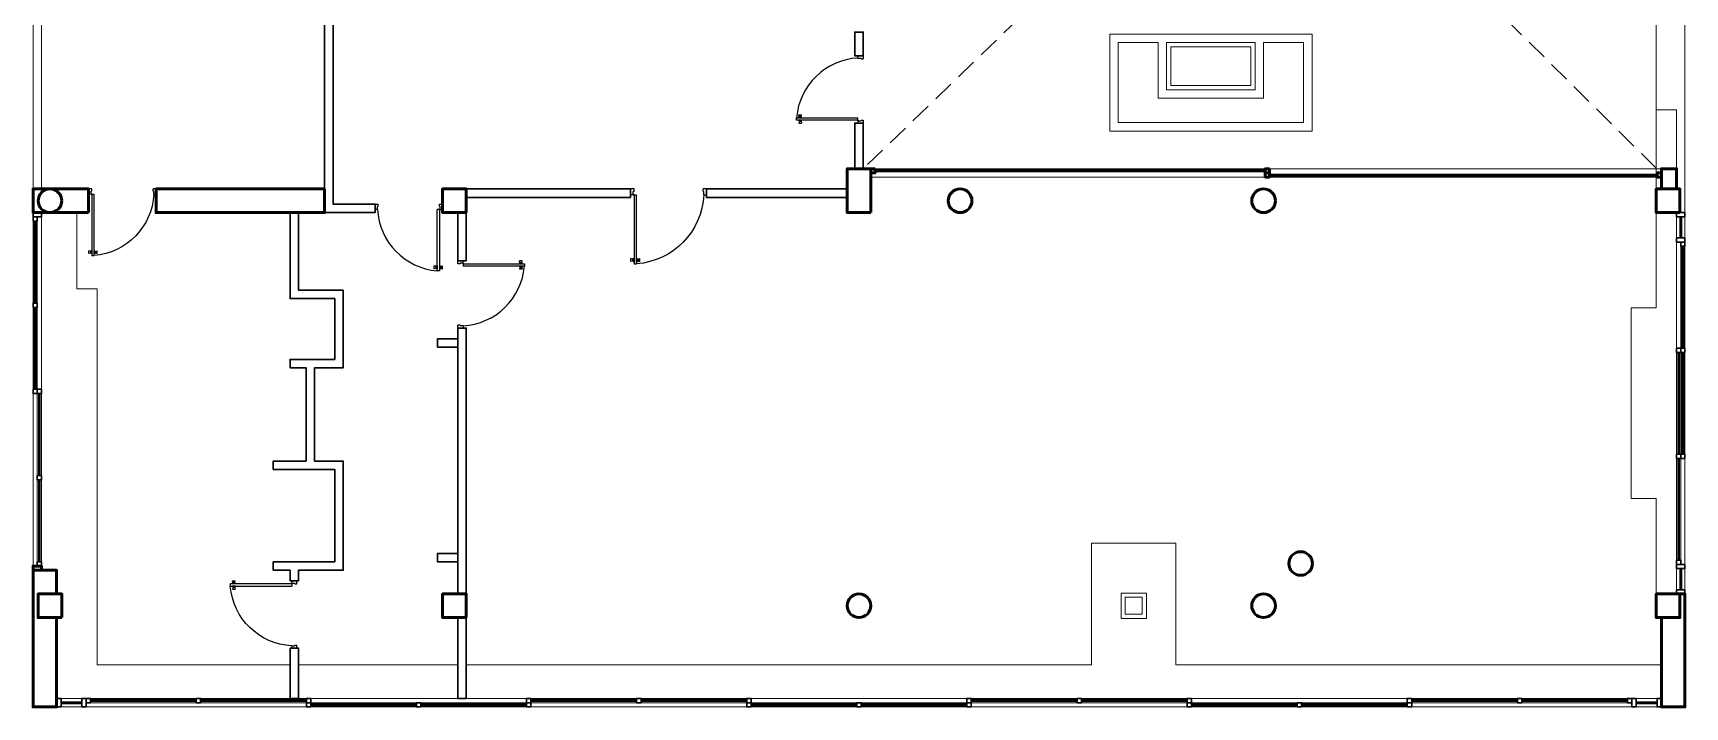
# Model space of a CAD drawing. Header units: centimetres. Extents: x 0 to 19.6, y 0 to 21.6.
# Drawn here: x 0 to 19.6, y 0 to 7.99 of the extents above; entities that cross this region are included whole.
import ezdxf

# ---------------------------------------------------------------- set-up
doc = ezdxf.new("R2010")
doc.units = ezdxf.units.CM
doc.linetypes.add('IMPORT-HIDDEN', pattern=[0.375, 0.25, -0.125])
for name, color, linetype, lineweight in [('ZCOLUMNAS', 156, 'Continuous', 50), ('ZCRISTAL', 132, 'Continuous', 30), ('ZMURETES', 152, 'Continuous', 9), ('ZMUROS', 154, 'Continuous', 30), ('ZPROYECCIONES 2', 250, 'IMPORT-HIDDEN', 0), ('ZVENTANAL', 190, 'Continuous', 30)]:
    doc.layers.add(name, color=color, linetype=linetype, lineweight=lineweight)

# ---------------------------------------------------------------- blocks, each defined once
blk = doc.blocks.new('puertita ver')
for p, q in [((-0.0009999717316671, -3.88877895649e-05), (-0.0009999717316672, 3.88877895648e-05)), ((-0.0009999717316672, 3.88877895648e-05), (-0.0009549730037421, 3.88877895648e-05)), ((-0.0009549730037421, 6.1109383601e-06), (-0.0009649727210588, 6.1109383601e-06)), ((-0.0009649727210588, -3.88877895649e-05), (-0.0009649727210588, 6.1109383601e-06)), ((-0.0009549730037421, 6.1109383601e-06), (-0.0009549730037421, 3.88877895648e-05)), ((-4.4998727925e-05, 6.1109383602e-06), (-4.4998727925e-05, 3.88877895648e-05)), ((-4.4998727925e-05, 3.88877895648e-05), (0, 3.88877895648e-05)), ((-4.4998727925e-05, 6.1109383602e-06), (-3.49990106083e-05, 6.1109383602e-06)), ((-3.49990106083e-05, -3.88877895648e-05), (-3.49990106083e-05, 6.1109383602e-06)), ((0, -3.88877895648e-05), (0, 3.88877895648e-05)), ((-0.0009649727210588, -3.88877895649e-05), (-0.0009999717316671, -3.88877895649e-05)), ((-4.49987279251e-05, -3.88877895648e-05), (-7.99977385335e-05, -3.88877895648e-05)), ((-7.99977385334e-05, -0.0009488620653819), (-7.99977385335e-05, -3.88877895648e-05)), ((-4.4998727925e-05, -3.88877895648e-05), (-4.4998727925e-05, -0.0009488620653819)), ((-3.49990106083e-05, -3.88877895648e-05), (0, -3.88877895648e-05)), ((-8.1588602652e-05, -0.0008709515101553), (-8.79520591262e-05, -0.0008828829910446)), ((-7.99977385334e-05, -0.0008709515101553), (-8.1588602652e-05, -0.0008709515101553)), ((-8.1588602652e-05, -0.0008709515101553), (-8.1588602652e-05, -0.000923450026068)), ((-4.4998727925e-05, -0.0008709515101553), (-4.34078638064e-05, -0.0008709515101553)), ((-4.34078638064e-05, -0.0008709515101553), (-3.70444073322e-05, -0.0008828829910446)), ((-4.34078638064e-05, -0.0008709515101553), (-4.34078638064e-05, -0.000923450026068)), ((-9.98835400155e-05, -0.0008820875589853), (-0.0001237465017939, -0.0008773149666295)), ((-0.0001237465017939, -0.0009170865695937), (-0.0001237465017939, -0.0008773149666295)), ((-9.98835400155e-05, -0.000912313977238), (-0.0001237465017939, -0.0009170865695937)), ((-9.98835400155e-05, -0.0008884510154595), (-9.98835400155e-05, -0.0008820875589853)), ((-9.5906379719e-05, -0.0008884510154595), (-9.98835400155e-05, -0.0008884510154595)), ((-9.98835400155e-05, -0.0008884510154595), (-9.98835400155e-05, -0.0009059505207638)), ((-9.98835400155e-05, -0.0009059505207638), (-9.98835400155e-05, -0.000912313977238)), ((-9.5906379719e-05, -0.0009059505207638), (-9.98835400155e-05, -0.0009059505207638)), ((-9.5906379719e-05, -0.0008884510154595), (-9.5906379719e-05, -0.0008860647192816)), ((-9.19292194226e-05, -0.0008860647192816), (-9.5906379719e-05, -0.0008860647192816)), ((-9.5906379719e-05, -0.0008884510154595), (-9.5906379719e-05, -0.0009059505207638)), ((-9.5906379719e-05, -0.0009059505207638), (-9.5906379719e-05, -0.0009083368169416)), ((-9.19292194226e-05, -0.0009083368169416), (-9.5906379719e-05, -0.0009083368169416)), ((-9.19292194226e-05, -0.0008860647192816), (-9.19292194226e-05, -0.0008828829910446)), ((-8.79520591262e-05, -0.0008828829910446), (-9.19292194226e-05, -0.0008828829910446)), ((-9.19292194226e-05, -0.0008860647192816), (-9.19292194226e-05, -0.0009083368169416)), ((-9.19292194226e-05, -0.0009083368169416), (-9.19292194226e-05, -0.0009115185451787)), ((-8.79520591262e-05, -0.0009115185451787), (-9.19292194226e-05, -0.0009115185451787)), ((-8.79520591262e-05, -0.0008828829910446), (-8.79520591262e-05, -0.0009115185451787)), ((-8.1588602652e-05, -0.000923450026068), (-8.79520591262e-05, -0.0009115185451787)), ((-7.99977385334e-05, -0.000923450026068), (-8.1588602652e-05, -0.000923450026068)), ((-7.99977385334e-05, -0.0008972007681117), (-7.99977385334e-05, -0.0008972007681117)), ((-7.99977385334e-05, -0.0008972007681117), (-7.99977385334e-05, -0.0008972007681117)), ((-4.4998727925e-05, -0.0009488620653819), (-7.99977385334e-05, -0.0009488620653819)), ((-4.4998727925e-05, -0.000923450026068), (-4.34078638064e-05, -0.000923450026068)), ((-4.34078638064e-05, -0.000923450026068), (-3.70444073322e-05, -0.0009115185451787)), ((-3.70444073322e-05, -0.0008828829910446), (-3.30672470358e-05, -0.0008828829910446)), ((-3.70444073322e-05, -0.0008828829910446), (-3.70444073322e-05, -0.0009115185451787)), ((-3.70444073322e-05, -0.0009115185451787), (-3.30672470358e-05, -0.0009115185451787)), ((-3.30672470358e-05, -0.0008860647192816), (-3.30672470358e-05, -0.0008828829910446)), ((-3.30672470358e-05, -0.0008860647192816), (-2.90900867393e-05, -0.0008860647192816)), ((-3.30672470358e-05, -0.0008860647192816), (-3.30672470358e-05, -0.0009083368169416)), ((-3.30672470358e-05, -0.0009083368169416), (-2.90900867393e-05, -0.0009083368169416)), ((-3.30672470358e-05, -0.0009083368169416), (-3.30672470358e-05, -0.0009115185451787)), ((-2.90900867393e-05, -0.0008884510154595), (-2.90900867393e-05, -0.0008860647192816)), ((-2.90900867393e-05, -0.0008884510154595), (-2.90900867393e-05, -0.0009059505207638)), ((-2.90900867393e-05, -0.0008884510154595), (-2.5112926443e-05, -0.0008884510154595)), ((-2.90900867393e-05, -0.0009059505207638), (-2.90900867393e-05, -0.0009083368169416)), ((-2.90900867393e-05, -0.0009059505207638), (-2.5112926443e-05, -0.0009059505207638)), ((-2.5112926443e-05, -0.0008820875589853), (-1.2499646645e-06, -0.0008773149666295)), ((-2.5112926443e-05, -0.0008884510154595), (-2.5112926443e-05, -0.0008820875589853)), ((-2.5112926443e-05, -0.0008884510154595), (-2.5112926443e-05, -0.0009059505207638)), ((-2.5112926443e-05, -0.0009059505207638), (-2.5112926443e-05, -0.000912313977238)), ((-2.5112926443e-05, -0.000912313977238), (-1.2499646645e-06, -0.0009170865695937)), ((-1.2499646645e-06, -0.0009170865695937), (-1.2499646645e-06, -0.0008773149666295))]:
    blk.add_line(p, q)
blk.add_circle((-3.99988692667e-05, -3.88877895648e-05), 4.9998586583e-06)
blk.add_arc((-2.6969641281e-06, 1.16334407861e-05), 0.0009636010725879, 183.0053734564856, 265.3987470101164)

msp = doc.modelspace()

# ---------------------------------------------------------------- linework, layer by layer
at = {"layer": 'ZCOLUMNAS'}
for points in [[(9.939999999999149, 5.860000000003812), (9.660000115354936, 5.860000000003812), (9.660000115354936, 6.379999999999473), (9.939999999999149, 6.379999999999473)], [(9.989999999999599, 6.379999999999587), (9.939999999999603, 6.379999999999587), (9.939999999999596, 6.329999999999591), (9.989999999999595, 6.329999999999591)], [(14.66999999999868, 6.379999999999629), (14.61999999999869, 6.379999999999629), (14.61999999999869, 6.329999999999633), (14.66999999999868, 6.329999999999633)], [(14.66999999999868, 6.329999999999633), (14.61999999999869, 6.329999999999633), (14.61999999999869, 6.279999999999635), (14.66999999999868, 6.279999999999635)], [(19.31999999999868, 6.329999999999588), (19.26999999999869, 6.329999999999588), (19.26999999999868, 6.279999999999592), (19.31999999999868, 6.279999999999592)], [(19.49999999999761, 6.13989999999949), (19.31999999999868, 6.13989999999949), (19.31999999999868, 6.379999999999586), (19.49999999999761, 6.379999999999586)], [(0.6600000000239561, 5.859999999998697), (-7.958e-13, 5.859999999998697), (-7.958e-13, 6.140000000001737), (0.6600000000239561, 6.140000000001737)], [(3.460000000000149, 6.139999999999579), (1.460000000023909, 6.139999999999579), (1.460000000023909, 5.859999999998582), (3.460000000000149, 5.859999999998582)], [(5.139999999999191, 5.859999999998587), (4.859999999999113, 5.859999999998587), (4.859999999999113, 6.139999999998665), (5.139999999999191, 6.139999999998665)], [(5.139999999999191, 5.859999999998587), (4.859999999999113, 5.859999999998587), (4.859999999999113, 6.139999999998665), (5.139999999999191, 6.139999999998665)], [(5.139999999999191, 5.859999999998587), (4.859999999999113, 5.859999999998587), (4.859999999999113, 6.139999999998665), (5.139999999999191, 6.139999999998665)], [(19.53999999999883, 5.859999999999605), (19.25999999999885, 5.859999999999605), (19.25999999999885, 6.139899999999488), (19.53999999999883, 6.139899999999488)], [(0.0999999999991133, 1.619999999999889), (-7.958e-13, 1.619999999999889), (-7.958e-13, 1.670073702188624), (0.0999999999991133, 1.670073702188624)], [(0.2799999999999727, 1.059999999999881), (0.2799999999999727, 1.137e-13), (0, 0), (0, 1.619999999999761), (0.2799999999999727, 1.620000000000118), (0.2799999999999727, 1.339999999999853), (0.0599999999992633, 1.339999999999853), (0.0599999999992633, 1.059999999999881)], [(0.339999999999236, 1.059999999999881), (0.0599999999992633, 1.059999999999881), (0.0599999999992633, 1.339999999999853), (0.339999999999236, 1.339999999999853)], [(5.139999999999191, 1.059999999999877), (4.859999999999218, 1.059999999999881), (4.859999999999218, 1.339999999999853), (5.139999999999191, 1.33999999999985)], [(19.53999999999883, 1.060099999999777), (19.25999999999885, 1.060099999999777), (19.25999999999885, 1.33999999999985), (19.53999999999883, 1.33999999999985)], [(19.31999999999823, 1.060099999999497), (19.53999999999883, 1.060099999999851), (19.5399999999983, 1.33999999999985), (19.59999999999762, 1.33999999999985), (19.5999999999982, 1.060099999999851), (19.5999999999982, 2.736e-13), (19.31999999999823, 1.599e-13)]]:
    msp.add_lwpolyline(points, close=True, dxfattribs=at)
for centre in [(0.1999999999992035, 5.999999999999866), (10.99972266176568, 5.999986375247415), (14.5999999999992, 5.999999999999863), (15.0400000000002, 1.700000000006265), (9.799999999999196, 1.199999999999863), (14.5999999999992, 1.199999999999863)]:
    msp.add_circle(centre, 0.14, dxfattribs=at)
msp.add_arc((19.3999999999992, 5.999999999999863), 0.14, 87.83429416090127, 92.16570583909873, dxfattribs=at)
at = {"layer": 'ZCRISTAL'}
for points in [[(14.61999999999869, 6.34749999999963), (9.989999999999599, 6.347499999999632), (9.989999999999599, 6.362499999999611), (14.61999999999869, 6.362499999999609)], [(19.26999999999873, 6.297499999999653), (14.66999999999868, 6.297499999999653), (14.66999999999868, 6.312499999999634), (19.26999999999873, 6.312499999999634)], [(0.0324999999991818, 4.787990368854983), (0.0174999999991812, 4.787990368854983), (0.0174999999991812, 5.758407035521535), (0.0324999999991818, 5.758407035521535)], [(19.55749999999756, 5.559999999999535), (19.54249999999757, 5.559999999999535), (19.54249999999757, 5.809999999999535), (19.55749999999756, 5.809999999999535)], [(19.58249999999754, 4.253333333333035), (19.56749999999754, 4.253333333333035), (19.56749999999755, 5.459999999999513), (19.58249999999754, 5.459999999999513)], [(0.0324999999991818, 3.765907035521698), (0.0174999999991812, 3.765907035521698), (0.0174999999991812, 4.736323702188363), (0.0324999999991818, 4.736323702188363)], [(19.53249999999748, 2.996666666666488), (19.51749999999742, 2.996666666666488), (19.51749999999742, 4.203333333332966), (19.53249999999748, 4.203333333332966)], [(19.58249999999743, 2.996666666666488), (19.56749999999738, 2.996666666666488), (19.56749999999738, 4.203333333332966), (19.58249999999743, 4.203333333332966)], [(0.0824999999991363, 3.71424036885508), (0.0674999999991357, 3.71424036885508), (0.0674999999991357, 2.743823702188414), (0.0824999999991363, 2.743823702188414)], [(19.53249999999759, 1.73999999999994), (19.51749999999753, 1.73999999999994), (19.51749999999753, 2.94666666666642), (19.53249999999759, 2.94666666666642)], [(0.0824999999991363, 1.721740368855243), (0.0674999999991357, 1.721740368855243), (0.0674999999991357, 2.692157035521795), (0.0824999999991363, 2.692157035521795)], [(19.55749999999756, 1.389999999999917), (19.54249999999762, 1.389999999999917), (19.54249999999762, 1.639999999999918), (19.55749999999756, 1.639999999999918)], [(0.5780266762388351, 0.042500000000004), (0.3319733237610762, 0.042500000000107), (0.3319733237610762, 0.0575000000000507), (0.5780266762388351, 0.0574999999999477)], [(1.936262870529392, 0.0675000000000665), (0.681973323761099, 0.0675000000000949), (0.681973323761099, 0.0825000000000387), (1.936262870529392, 0.0825000000000103)], [(3.242525741058783, 0.0675000000000665), (1.988236194290489, 0.0675000000000949), (1.988236194290489, 0.0825000000000387), (3.242525741058783, 0.0825000000000103)], [(4.549135100413423, 0.0175000000000552), (3.294845553645127, 0.0175000000000836), (3.294845553645127, 0.0325000000000273), (4.549135100413423, 0.0324999999999989)], [(5.855397970942817, 0.0175000000000516), (4.601108424174526, 0.0175000000000836), (4.601108424174526, 0.0325000000000273), (5.855397970942817, 0.0324999999999953)], [(7.161660841472214, 0.067500000000063), (5.907371294703921, 0.0675000000000914), (5.907371294703921, 0.0825000000000351), (7.161660841472214, 0.0825000000000067)], [(8.46792371200161, 0.0675000000000345), (7.213634165233314, 0.067500000000063), (7.213634165233314, 0.0825000000000067), (8.46792371200161, 0.0824999999999783)], [(9.774186582531115, 0.0175000000000516), (8.519897035762824, 0.01750000000008), (8.519897035762824, 0.0325000000000237), (9.774186582531115, 0.0324999999999953)], [(11.08044945306051, 0.0175000000000516), (9.826159906292215, 0.01750000000008), (9.826159906292215, 0.0325000000000237), (11.08044945306051, 0.0324999999999953)], [(12.3867123235899, 0.067500000000063), (11.13242277682161, 0.0675000000000914), (11.13242277682161, 0.0825000000000351), (12.3867123235899, 0.0825000000000067)], [(13.69297519411941, 0.067500000000063), (12.43868564735112, 0.0675000000000914), (12.43868564735112, 0.0825000000000351), (13.69297519411941, 0.0825000000000067)], [(14.9992380646488, 0.0175000000000516), (13.74494851788051, 0.01750000000008), (13.74494851788051, 0.0325000000000237), (14.9992380646488, 0.0324999999999953)], [(16.3055009351782, 0.0174999999999948), (15.05121138840991, 0.0175000000000232), (15.05121138840991, 0.0324999999999669), (16.3055009351782, 0.0324999999999385)], [(17.61176380570771, 0.067500000000063), (16.35747425893942, 0.0675000000000914), (16.35747425893942, 0.0825000000000351), (17.61176380570771, 0.0825000000000067)], [(18.91802667623711, 0.0675000000000345), (17.66373712946881, 0.067500000000063), (17.66373712946881, 0.0825000000000067), (18.91802667623711, 0.0824999999999783)], [(19.26999999999828, 0.0425000000001141), (19.01999999999816, 0.0425000000001141), (19.01999999999816, 0.0575000000000579), (19.26999999999828, 0.0575000000000579)]]:
    msp.add_lwpolyline(points, close=True, dxfattribs=at)
for points in [[(19.54249999999757, 5.559999999999535), (19.54249999999757, 5.809999999999535)], [(19.55749999999756, 5.559999999999535), (19.55749999999756, 5.809999999999535)], [(19.56749999999754, 4.253333333333035), (19.56749999999755, 5.459999999999513)], [(19.58249999999754, 4.253333333333035), (19.58249999999754, 5.459999999999513)], [(0.0674999999991357, 2.743823702188414), (0.0674999999991357, 3.71424036885508)], [(19.51749999999759, 1.73999999999994), (19.51749999999753, 2.94666666666642)], [(19.53249999999759, 1.73999999999994), (19.53249999999753, 2.94666666666642)], [(0.0674999999991357, 2.692157035521795), (0.0674999999991357, 1.721740368855243)], [(19.54249999999756, 1.389999999999917), (19.54249999999762, 1.639999999999918)], [(19.01999999999816, 0.0575000000000579), (19.26999999999828, 0.0575000000001147)], [(19.01999999999816, 0.0425000000000573), (19.26999999999828, 0.0425000000001141)]]:
    msp.add_lwpolyline(points, dxfattribs=at)
at = {"layer": 'ZMURETES'}
for points in [[(19.5999999999982, 2.736e-13), (0, 2.771e-13), (3.6e-15, 21.59999999999802), (19.59999999999821, 21.59999999999802)], [(0, 21.59999999999775), (19.5999999999982, 21.59999999999775), (19.5999999999982, 0), (0, 0)], [(19.59999999999752, 5.859999999999605), (19.53999999999883, 5.859999999999812), (19.53999999999883, 6.139899999999488), (19.49999999999761, 6.139899999999488), (19.49999999999796, 7.079999999999633), (19.25999999999886, 7.079999999999633), (19.25999999999886, 20.25999999999811), (19.59999999999921, 20.25999999999811)], [(0.0999999999999091, 6.140000000001737), (-6.821e-13, 6.140000000001737), (-6.786e-13, 9.119999999999369), (0.0999999999999126, 9.119999999999369)], [(15.17499999999882, 6.826050027721453), (12.77500508306537, 6.826050027721453), (12.77500508306537, 7.976039283203863), (15.17499999999882, 7.976039283203863)], [(15.07499999999891, 6.926050027721476), (15.07499999999891, 7.87603928320384), (14.599999999999, 7.87603928320384), (14.599999999999, 7.216050027721441), (13.349999999999, 7.216050027721441), (13.349999999999, 7.87603928320384), (12.87500508306528, 7.87603928320384), (12.87500508306527, 6.926050027721474)], [(14.49999999999898, 7.316050027721463), (13.44999999999902, 7.316050027721463), (13.44999999999902, 7.87603928320384), (14.49999999999898, 7.87603928320384)], [(14.44999999999902, 7.366050027721418), (13.49999999999898, 7.366050027721418), (13.49999999999898, 7.826039283203886), (14.44999999999902, 7.826039283203886)], [(19.31999999999868, 6.279900055443523), (9.939999999999603, 6.279900055443523), (9.939999999999603, 6.379999999999587), (19.31999999999868, 6.379999999999586)], [(0.0999999999991133, 1.670073702188624), (-7.958e-13, 1.670073702188624), (-7.958e-13, 5.859999999998582), (0.0999999999991133, 5.859999999998582)], [(0.0499999999991587, 3.71424036885508), (-7.958e-13, 3.71424036885508), (-7.958e-13, 5.810073702188152), (0.0499999999991587, 5.810073702188152)], [(0.0499999999991587, 4.787990368854983), (-7.958e-13, 4.787990368854983), (-7.958e-13, 5.758407035521535), (0.0499999999991587, 5.758407035521535)], [(3.049999999999613, 0.1000000000000476), (0.2799999999999727, 0.100000000000044), (0.2799999999999727, 1.059999999999881), (0.339999999999236, 1.059999999999881), (0.339999999999236, 1.339999999999853), (0.2799999999999727, 1.339999999999853), (0.2799999999999727, 1.619999999999939), (0.0999999999991133, 1.620073702188554), (0.0999999999991133, 5.859999999998582), (0.5200000000177171, 5.860073702188222), (0.5200000000177171, 4.95625002772163), (0.7599862606664374, 4.95625002772163), (0.7599862606666578, 0.4999999999986855), (3.049999999999623, 0.4999938342058421)], [(19.25999999999885, 5.859999999999377), (19.25999999999885, 4.729999999999495), (18.95999313228935, 4.729999999999495), (18.95999313228935, 2.469999999999731), (19.25999999999885, 2.469999999999731), (19.25999999999885, 1.33999999999985), (19.49999999999761, 1.33999999999985), (19.49999999999761, 5.859899999999515)], [(19.59999999999752, 5.559999999999535), (19.49999999999761, 5.559999999999535), (19.49999999999761, 5.809999999999535), (19.59999999999752, 5.809999999999535)], [(19.4999999999975, 4.253333333333035), (19.59999999999752, 4.253333333333035), (19.59999999999752, 5.509999999999468), (19.4999999999975, 5.509999999999468)], [(19.59999999999752, 4.253333333333035), (19.54999999999746, 4.253333333333035), (19.54999999999746, 5.459999999999513), (19.59999999999752, 5.459999999999513)], [(0.0499999999991587, 3.765907035521698), (-7.958e-13, 3.765907035521698), (-7.958e-13, 4.736323702188363), (0.0499999999991587, 4.736323702188363)], [(19.54999999999746, 2.996666666666488), (19.4999999999975, 2.996666666666488), (19.4999999999975, 4.203333333332966), (19.54999999999746, 4.203333333332966)], [(19.59999999999752, 2.996666666666488), (19.4999999999975, 2.996666666666488), (19.4999999999975, 4.203333333332966), (19.59999999999752, 4.203333333332966)], [(19.59999999999752, 2.996666666666488), (19.54999999999756, 2.996666666666488), (19.54999999999756, 4.203333333332966), (19.59999999999752, 4.203333333332966)], [(0.0999999999991133, 1.721740368855243), (0.0499999999991587, 1.721740368855243), (0.0499999999991587, 3.765907035521698), (0.0999999999991133, 3.765907035521698)], [(19.54999999999756, 1.73999999999994), (19.4999999999975, 1.73999999999994), (19.4999999999975, 2.94666666666642), (19.54999999999756, 2.94666666666642)], [(19.59999999999752, 1.689999999999872), (19.4999999999975, 1.689999999999872), (19.4999999999975, 2.94666666666642), (19.59999999999752, 2.94666666666642)], [(19.59999999999752, 1.389999999999917), (19.49999999999761, 1.389999999999917), (19.49999999999761, 1.639999999999918), (19.59999999999752, 1.639999999999918)], [(19.5999999999992, 1.339999999999964), (19.49999999999761, 1.339999999999964), (19.49999999999761, 1.389999999999917), (19.5999999999992, 1.389999999999917)], [(13.20999999999776, 1.049999999999887), (12.90999999999769, 1.049999999999887), (12.90999999999769, 1.349999999999955), (13.20999999999776, 1.349999999999955)], [(13.15999999999769, 1.09999999999984), (12.95999999999765, 1.09999999999984), (12.95999999999765, 1.299999999999886), (13.15999999999769, 1.299999999999886)], [(5.03999999999919, 0.1000000000000725), (3.149982142880843, 0.1000000000000725), (3.149982142880843, 0.4999935650069425), (5.03999999999919, 0.4999935650069425)], [(0.5780266762388351, 0.0574999999999477), (0.3319733237610762, 0.0574999999999477), (0.3319733237610762, 0.100000000000044), (0.5780266762388351, 0.100000000000044)], [(0.5780266762388351, 4.97e-14), (0.3319733237610762, 4.97e-14), (0.3319733237610762, 0.042500000000004), (0.5780266762388351, 0.042500000000004)], [(1.936262870529446, 0.0500000000000043), (0.6819733237609853, 0.0500000000000043), (0.6819733237609853, 0.1000000000000725), (1.936262870529446, 0.1000000000000725)], [(4.549135100413423, 4.97e-14), (3.294845553645131, 4.97e-14), (3.294845553645131, 0.050000000000118), (4.549135100413423, 0.050000000000118)], [(5.855397970942817, 4.62e-14), (4.601108424174528, 4.97e-14), (4.601108424174528, 0.0500000000000043), (5.855397970942817, 0.0500000000000007)], [(8.46792371200161, 4.62e-14), (5.907371294703922, 4.62e-14), (5.907371294703922, 0.1000000000000689), (8.46792371200161, 0.1000000000000689)], [(7.161660841472214, 0.0500000000000007), (5.907371294703922, 0.0500000000000007), (5.907371294703922, 0.1000000000000689), (7.161660841472214, 0.1000000000000689)], [(8.46792371200161, 0.0500000000000007), (7.213634165233373, 0.0500000000000007), (7.213634165233373, 0.1000000000000689), (8.46792371200161, 0.1000000000000689)], [(11.08044945306051, 0.1000000000000689), (8.519897035762828, 0.1000000000000689), (8.519897035762828, 4.62e-14), (11.08044945306051, 4.62e-14)], [(8.519897035762883, 4.62e-14), (9.774186582531176, 4.62e-14), (9.774186582531176, 0.0500000000001144), (8.519897035762883, 0.0500000000001144)], [(11.08044945306051, 0.0500000000000007), (9.826159906292222, 0.0500000000000007), (9.826159906292222, 4.62e-14), (11.08044945306051, 4.62e-14)], [(13.69297519411941, 4.62e-14), (11.13242277682161, 4.62e-14), (11.13242277682161, 0.1000000000000689), (13.69297519411941, 0.1000000000000689)], [(12.3867123235899, 0.0500000000000007), (11.13242277682161, 0.0500000000000007), (11.13242277682161, 0.1000000000000689), (12.3867123235899, 0.1000000000000689)], [(13.69297519411941, 0.0500000000000007), (12.43868564735101, 0.0500000000000007), (12.43868564735101, 0.1000000000000689), (13.69297519411941, 0.1000000000000689)], [(16.3055009351782, -6.75e-14), (13.74494851788051, -6.75e-14), (13.74494851788051, 0.1000000000000689), (16.3055009351782, 0.1000000000000689)], [(14.9992380646488, 0.0500000000000007), (13.74494851788051, 0.0500000000000007), (13.74494851788051, 4.62e-14), (14.9992380646488, 4.62e-14)], [(16.30550093517831, 4.62e-14), (15.05121138840991, 4.62e-14), (15.05121138840991, 0.0500000000000007), (16.30550093517831, 0.0500000000000007)], [(16.3574742589393, 0.0499999999940606), (16.3055009351782, 0.0499999999940606), (16.3055009351782, 0.0999999999941288), (16.3574742589393, 0.0999999999941288)], [(16.3574742589393, -6.75e-14), (16.3055009351782, -6.75e-14), (16.3055009351782, 0.0500000000000007), (16.3574742589393, 0.0500000000000007)], [(18.96999999999821, 4.62e-14), (16.3574742589393, 4.62e-14), (16.3574742589393, 0.0999999999941288), (18.96999999999821, 0.0999999999941288)], [(17.61176380570771, 0.0500000000000007), (16.3574742589393, 0.0500000000000007), (16.3574742589393, 0.0999999999941288), (17.61176380570771, 0.0999999999941288)], [(18.9180266762371, 0.0500000000000007), (17.66373712946875, 0.0500000000000007), (17.66373712946875, 0.0999999999941288), (18.9180266762371, 0.0999999999941288)], [(19.26999999999828, 1.599e-13), (19.01999999999816, 1.599e-13), (19.01999999999816, 0.1000000000000689), (19.26999999999828, 0.1000000000000689)]]:
    msp.add_lwpolyline(points, close=True, dxfattribs=at)
for points in [[(19.25999999999886, 7.079999999999633), (19.25999999999885, 6.139899999999488)], [(5.13999999999919, 0.4999882069439501), (12.55999999999869, 0.4999500277220257), (12.55999999999869, 1.940000000004193), (13.55999999999858, 1.940000000004193), (13.55999999999858, 0.4999500277220257), (19.31999999999914, 0.4999500277221395), (19.31999999999823, 0.1000000000000689), (5.1400000000001, 0.1000000000000476)], [(19.55749999999756, 1.389999999999917), (19.55749999999762, 1.639999999999918)], [(3.149982142880839, 0.4999935650069425), (5.03999999999919, 0.4999884761909358)], [(3.149982142880843, 0.1000000000000725), (3.242872229883913, 0.1000000000000725), (3.242872229883913, 4.97e-14), (0.6299999999998818, 4.97e-14), (0.6299999999998818, 0.1000000000000725), (3.049999999999613, 0.1000000000000725)], [(3.149982142880843, 0.1000000000000725), (3.242525741058783, 0.1000000000000725), (3.242525741058783, 0.0500000000000043), (1.988236194290493, 0.0500000000000043), (1.988236194290493, 0.1000000000000725), (3.049999999999613, 0.1000000000000725)], [(5.03999999999919, 0.1000000000000512), (3.149982142880843, 0.1000000000000476)]]:
    msp.add_lwpolyline(points, dxfattribs=at)
at = {"layer": 'ZMUROS'}
for points in [[(4.059999999999265, 5.859999999998697), (4.059999999999241, 5.95999999999872), (3.560000000000171, 5.95999999999872), (3.560000000000176, 9.319999999999302), (3.460000000000153, 9.319999999999302), (3.460000000000149, 5.859999999998582)], [(9.850000000000822, 7.719999999999505), (9.750000000001254, 7.719999999999505), (9.750000000001254, 7.999999999999365), (9.850000000000822, 7.999999999999365)], [(9.850000000001275, 6.379999999999587), (9.750000000001023, 6.379999999999587), (9.750000000001023, 6.919999999999553), (9.850000000001275, 6.919999999999553)], [(7.089999999999174, 6.039999999999442), (5.139999999999191, 6.039999999999442), (5.139999999999191, 6.139999999998665), (7.089999999999174, 6.139999999998665)], [(9.659999999999174, 6.139999999999353), (7.989999999999174, 6.139999999999349), (7.989999999999174, 6.039999999999349), (9.660000115354936, 6.039999999999442)], [(2.849999999999681, 1.619999999999939), (3.049982142878696, 1.620000669511592), (3.049982142876866, 1.496250027723411), (3.149982142880843, 1.496250027721933), (3.149982142880843, 1.619999999999939), (3.679982142880704, 1.619999999999939), (3.679982142880704, 2.914999999999898), (3.339993132290715, 2.914999999999898), (3.339993132290715, 4.019999999999804), (3.679982142880704, 4.019999999999804), (3.679982142880704, 4.939999999999648), (3.149999999999636, 4.939999999999648), (3.149999999999636, 5.859999999998582), (3.049999999999727, 5.859999999998582), (3.049999999999727, 4.839999999999625), (3.579982142880679, 4.839999999999625), (3.579982142880679, 4.119999999999712), (3.049999999999613, 4.119999999999712), (3.049999999999613, 4.019999999999804), (3.239993132290805, 4.019999999999804), (3.239993132290805, 2.914999999999898), (2.849999999999681, 2.914999999999898), (2.849999999999681, 2.814999999999876), (3.579982142880679, 2.814999999999876), (3.579982142880679, 1.719999999999963), (2.849999999999681, 1.719999999999963)], [(5.139999999999191, 5.859999999998582), (5.139999999999191, 5.290000000002168), (5.03999999999919, 5.290000000002172), (5.03999999999919, 5.859999999998582)], [(5.039993132290761, 4.265000000002081), (4.800000000006891, 4.265000000002081), (4.800000000006891, 4.365000000002105), (5.039993132290761, 4.365000000002105)], [(5.139999999999191, 1.33999999999985), (5.139999999999191, 4.490000000002215), (5.03999999999919, 4.490000000002217), (5.03999999999919, 1.339999999999853)], [(5.039993132290761, 1.719946904894121), (4.800000000006891, 1.719946904894121), (4.800000000006891, 1.819946904894145), (5.039993132290761, 1.819946904894145)], [(5.03999999999919, 0.1000000000000512), (5.03999999999919, 1.059999999999881), (5.139999999999191, 1.059999999999877), (5.13999999999919, 0.1000000000000476)], [(3.049999999999613, 0.1000000000000725), (3.049985235464191, 0.1000000000000725), (3.049985235464191, 0.6962500277324395), (3.149982142880843, 0.6962500277324395), (3.149982142880843, 0.1000000000000725)]]:
    msp.add_lwpolyline(points, close=True, dxfattribs=at)
at = {"layer": 'ZPROYECCIONES 2'}
for points in [[(19.25999999999751, 6.385000000001574), (8.749999999996946, 16.79772149951728)], [(19.25999999999751, 15.45000000000125), (9.84999999999869, 6.380000000001575)]]:
    msp.add_lwpolyline(points, dxfattribs=at)
at = {"layer": 'ZVENTANAL'}
for points in [[(0.0999999999991133, 5.810073702188152), (-7.958e-13, 5.810073702188152), (-7.958e-13, 5.860073702188222), (0.0999999999991133, 5.860073702188222)], [(0.0499999999991587, 5.758407035521535), (-7.958e-13, 5.758407035521535), (-7.958e-13, 5.810073702188152), (0.0499999999991587, 5.810073702188152)], [(19.5999999999992, 5.809999999999535), (19.49999999999779, 5.809999999999878), (19.49999999999779, 5.859999999999946), (19.5999999999992, 5.859999999999605)], [(19.59999999999752, 5.509999999999468), (19.49999999999761, 5.509999999999468), (19.49999999999761, 5.559999999999535), (19.59999999999752, 5.559999999999535)], [(19.59999999999752, 5.459999999999513), (19.54999999999746, 5.459999999999513), (19.54999999999746, 5.509999999999581), (19.59999999999752, 5.509999999999581)], [(0.0499999999991587, 4.736323702188363), (-7.958e-13, 4.736323702188363), (-7.958e-13, 4.787990368854983), (0.0499999999991587, 4.787990368854983)], [(19.54999999999756, 4.203333333332966), (19.4999999999975, 4.203333333332966), (19.4999999999975, 4.253333333333035), (19.54999999999756, 4.253333333333035)], [(19.59999999999752, 4.203333333332966), (19.54999999999746, 4.203333333332966), (19.54999999999746, 4.253333333333035), (19.59999999999752, 4.253333333333035)], [(0.0499999999991587, 3.71424036885508), (-7.958e-13, 3.71424036885508), (-7.958e-13, 3.765907035521698), (0.0499999999991587, 3.765907035521698)], [(0.0999999999991133, 3.71424036885508), (0.0499999999991587, 3.71424036885508), (0.0499999999991587, 3.765907035521698), (0.0999999999991133, 3.765907035521698)], [(19.54999999999756, 2.94666666666642), (19.4999999999975, 2.94666666666642), (19.4999999999975, 2.996666666666488), (19.54999999999756, 2.996666666666488)], [(19.59999999999752, 2.94666666666642), (19.54999999999746, 2.94666666666642), (19.54999999999746, 2.996666666666488), (19.59999999999752, 2.996666666666488)], [(0.0999999999991133, 2.692157035521795), (0.0499999999991587, 2.692157035521795), (0.0499999999991587, 2.743823702188414), (0.0999999999991133, 2.743823702188414)], [(0.0999999999991133, 1.670073702188624), (0.0499999999991587, 1.670073702188624), (0.0499999999991587, 1.721740368855243), (0.0999999999991133, 1.721740368855243)], [(19.54999999999756, 1.689999999999872), (19.4999999999975, 1.689999999999872), (19.4999999999975, 1.73999999999994), (19.54999999999756, 1.73999999999994)], [(19.59999999999762, 1.689999999999872), (19.59999999999762, 1.639999999999918), (19.49999999999761, 1.639999999999918), (19.49999999999761, 1.689999999999872)], [(19.59999999999762, 1.389999999999917), (19.59999999999762, 1.339999999999964), (19.49999999999761, 1.339999999999964), (19.49999999999761, 1.389999999999917)], [(0.3319733237610762, 1.137e-13), (0.2799999999999727, 1.137e-13), (0.2799999999999727, 0.100000000000044), (0.3319733237610762, 0.100000000000044)], [(0.6299999999999386, 4.97e-14), (0.5780266762388351, 4.97e-14), (0.5780266762388351, 0.1000000000000725), (0.6299999999999386, 0.1000000000000725)], [(0.6819733237610422, 0.0500000000000043), (0.6299999999999386, 0.0500000000000043), (0.6299999999999386, 0.1000000000000725), (0.6819733237610422, 0.1000000000000725)], [(1.98823619429055, 0.0500000000000043), (1.936262870529446, 0.0500000000000043), (1.936262870529446, 0.1000000000000725), (1.98823619429055, 0.1000000000000725)], [(3.294845553645131, 0.050000000000118), (3.242872229884028, 0.050000000000118), (3.242872229884028, 0.1000000000001862), (3.294845553645131, 0.1000000000001862)], [(3.294845553645075, 4.97e-14), (3.242872229883971, 4.97e-14), (3.242872229883971, 0.050000000000118), (3.294845553645075, 0.050000000000118)], [(4.601108424174584, 4.97e-14), (4.549135100413481, 4.97e-14), (4.549135100413481, 0.050000000000118), (4.601108424174584, 0.050000000000118)], [(5.907371294703978, 0.0500000000000007), (5.855397970942876, 0.0500000000000007), (5.855397970942876, 0.1000000000000689), (5.907371294703978, 0.1000000000000689)], [(5.907371294703978, 4.62e-14), (5.855397970942876, 4.62e-14), (5.855397970942876, 0.0500000000001144), (5.907371294703978, 0.0500000000001144)], [(7.213634165233373, 0.0500000000000007), (7.161660841472269, 0.0500000000000007), (7.161660841472269, 0.1000000000000689), (7.213634165233373, 0.1000000000000689)], [(8.519897035762941, 0.0500000000001144), (8.467923712001838, 0.0500000000001144), (8.467923712001838, 0.1000000000001826), (8.519897035762941, 0.1000000000001826)], [(8.519897035762883, 4.62e-14), (8.46792371200178, 4.62e-14), (8.46792371200178, 0.0500000000001144), (8.519897035762883, 0.0500000000001144)], [(9.826159906292279, 4.62e-14), (9.774186582531176, 4.62e-14), (9.774186582531176, 0.0500000000001144), (9.826159906292279, 0.0500000000001144)], [(11.13242277682167, 0.0500000000000007), (11.08044945306057, 0.0500000000000007), (11.08044945306057, 0.1000000000000689), (11.13242277682167, 0.1000000000000689)], [(11.13242277682167, 4.62e-14), (11.08044945306057, 4.62e-14), (11.08044945306057, 0.0500000000001144), (11.13242277682167, 0.0500000000001144)], [(12.43868564735106, 0.0500000000000007), (12.38671232358996, 0.0500000000000007), (12.38671232358996, 0.1000000000000689), (12.43868564735106, 0.1000000000000689)], [(13.74494851788063, 0.0500000000000007), (13.69297519411952, 0.0500000000000007), (13.69297519411952, 0.1000000000000689), (13.74494851788063, 0.1000000000000689)], [(13.74494851788057, -6.75e-14), (13.69297519411947, -6.75e-14), (13.69297519411947, 0.0500000000000007), (13.74494851788057, 0.0500000000000007)], [(15.05121138840997, 4.62e-14), (14.99923806464886, 4.62e-14), (14.99923806464886, 0.0500000000001144), (15.05121138840997, 0.0500000000001144)], [(16.35747425893947, 0.0499999999851504), (16.30550093517837, 0.0499999999851504), (16.30550093517837, 0.0999999999852186), (16.35747425893947, 0.0999999999852186)], [(16.35747425893936, 4.62e-14), (16.30550093517826, 4.62e-14), (16.30550093517826, 0.0500000000001144), (16.35747425893936, 0.0500000000001144)], [(17.66373712946881, 0.0500000000000007), (17.61176380570771, 0.0500000000000007), (17.61176380570771, 0.1000000000000689), (17.66373712946881, 0.1000000000000689)], [(18.96999999999821, 0.0500000000000007), (18.9180266762371, 0.0500000000000007), (18.9180266762371, 0.1000000000000689), (18.96999999999821, 0.1000000000000689)], [(19.01999999999816, 4.62e-14), (18.96999999999821, 4.62e-14), (18.96999999999821, 0.1000000000000689), (19.01999999999816, 0.1000000000000689)], [(19.31999999999823, 1.599e-13), (19.26999999999828, 1.599e-13), (19.26999999999828, 0.1000000000000689), (19.31999999999823, 0.1000000000000689)]]:
    msp.add_lwpolyline(points, close=True, dxfattribs=at)

# ---------------------------------------------------------------- block references
for p, xscale, yscale, zscale, rotation in [((9.818888888890175, 6.919999999998522), 800.0226153055013, 800.0226153055013, 800.0226153055013, 270.0000000019), ((0.6600000000229258, 6.108888888890636), -800.0226153055013, 800.0226153055013, 800.0226153055171, 359.9999999981), ((7.089999999998013, 6.104999999998674), -900.0254422187387, 900.0254422187389, 900.0254422187563, 359.9999999981), ((5.071111111110293, 5.290000000003207), 800.0226153055013, 800.0226153055013, 800.0226153055013, 90.00000000190002), ((3.099982350029506, 1.496250027722673), -800.022615301005, 800.022615301005, 800.0226153010206, 270.0001918180682)]:
    msp.add_blockref('puertita ver', p, dxfattribs=dict(xscale=xscale, yscale=yscale, zscale=zscale, rotation=rotation))
at = {"xscale": 800.0226153055013, "yscale": 800.0226153055013, "zscale": 800.0226153055013}
msp.add_blockref('puertita ver', (4.860000000000226, 5.928888888914192), dxfattribs=at)

doc.saveas('drawing.dxf')
